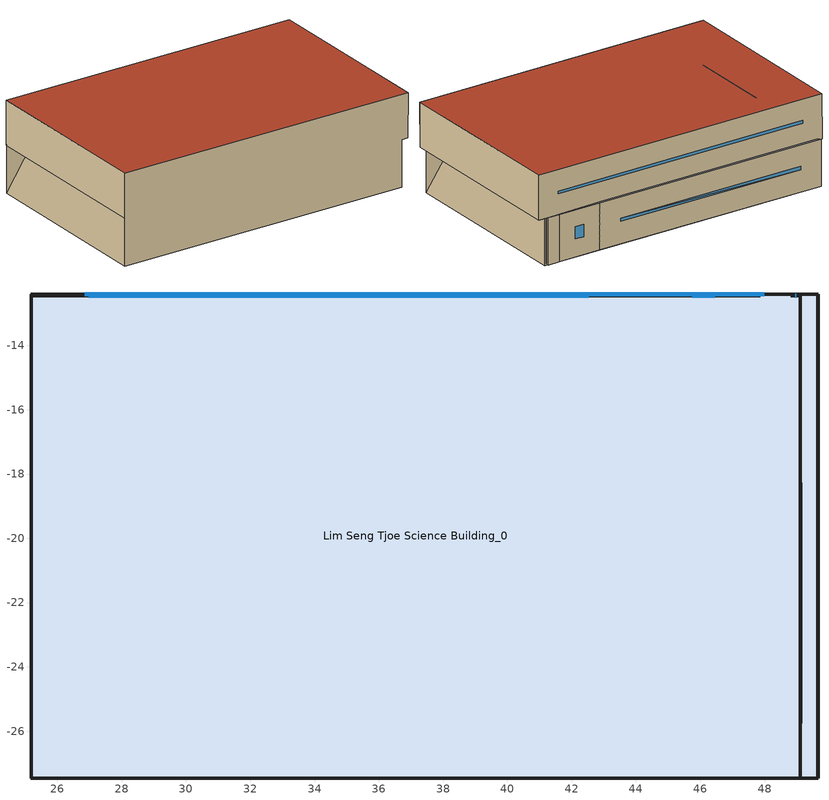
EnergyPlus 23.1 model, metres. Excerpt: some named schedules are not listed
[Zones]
Lim Seng Tjoe Science Building_0
 floor outside (90.1-2019 Nonresidential CZ 0 Exterior Floor (Mass)): 48.83,-12.4,4.33 49.66,-12.4,4.33 49.66,-27.46,4.33 49.12,-27.46,4.33 48.83,-12.46,4.4; 25.18,-12.46 47.86,-12.46 47.86,-12.4 48.82,-12.4 48.82,-12.46 49.11,-12.46 49.11,-27.46 25.18,-27.46 z0.6; 25.19,-12.46,4.45 25.18,-27.46,4.38 25.18,-12.4,4.38 48.83,-12.4,4.33 47.87,-12.4,4.34 44.33,-12.46,4.41
 wall outside (90.1-2019 Nonresidential CZ 0 Exterior Wall (Mass)): 25.18,-12.4 25.18,-27.46 z4.38:7.93; 49.66,-27.46,4.33 49.66,-12.4,4.33 49.67,-12.4,7.88 49.67,-27.46,7.88; 49.66,-12.4,4.33 25.18,-12.4,4.38 25.18,-12.4,7.93 49.67,-12.4,7.88; 44.32,-12.46,0.6 25.18,-12.46,0.6 25.19,-12.46,4.45 44.33,-12.46,4.41; 47.86,-12.46,0.6 44.32,-12.46,0.6 44.33,-12.46,4.41 47.87,-12.46,4.4; 47.86,-12.4,0.6 47.86,-12.46,0.6 47.87,-12.46,4.4; 48.82,-12.4,0.6 47.86,-12.4,0.6 47.87,-12.4,4.34 48.83,-12.4,4.33; 48.82,-12.46,0.6 48.82,-12.4,0.6 48.83,-12.4,4.33; 49.11,-12.46,0.6 48.82,-12.46,0.6 48.83,-12.46,4.4 49.12,-12.46,4.4; 49.11,-27.46,0.6 49.11,-12.46,0.6 49.12,-12.46,4.4 49.12,-24.08,5.81; 25.18,-12.46,0.6 25.18,-27.46,0.6 25.19,-27.46,4.38 25.19,-15.74,5.85; 25.18,-27.46,0.6 49.11,-27.46,0.6 49.12,-27.46,4.33 49.66,-27.46,4.33 49.67,-27.46,7.88 25.18,-27.46,7.93 25.18,-27.46,4.38 25.19,-27.46,4.38
 window (DoublePaneLoEe2): 46.45,-12.46 45.75,-12.46 z2.02:2.98; 47.99,-12.4,6.01 26.85,-12.4,6.05 26.85,-12.4,6.26 47.99,-12.4,6.21; 42.53,-12.46,2.61 26.98,-12.46,2.4 26.98,-12.46,2.65; 42.53,-12.46,2.4 26.98,-12.46,2.4 42.53,-12.46,2.61; 48.97,-12.46,0.74 48.96,-12.46,0.74 48.97,-12.46,4.26 48.98,-12.46,4.26
 roof outside (90.1-2019 Nonresidential CZ 0 Exterior Roof (Mass)): 49.67,-27.46,7.88 49.67,-12.4,7.88 25.18,-12.4,7.93 25.18,-27.46,7.93
[Site:GroundTemperature:BuildingSurface]
18, 18, 18, 18, 18, 18, 18, 18, 18, 18, 18, 18
[Site:GroundReflectance]
0.2, 0.2, 0.2, 0.2, 0.2, 0.2, 0.2, 0.2, 0.2, 0.2, 0.2, 0.2
[Site:GroundReflectance:SnowModifier]
1, 1
[Site:WeatherStation]
Wind Sensor Height Above Ground {m}=10; Wind Speed Profile Exponent=0.22; Wind Speed Profile Boundary Layer Thickness {m}=370; Air Temperature Sensor Height Above Ground {m}=1.5
[SizingPeriod:WeatherFileConditionType] Use Weather File Daylight Saving Period=No; Use Weather File Rain and Snow Indicators=No
Name | Period Selection | Day Type
Extreme Summer Weather Period for Design | SummerExtreme | SummerDesignDay
Extreme Winter Weather Period for Design | WinterExtreme | WinterDesignDay
[Building]
Building: North Axis {deg}=0; Terrain=Suburbs; Loads Convergence Tolerance Value=0.04; Temperature Convergence Tolerance Value {deltaC}=0.25; Solar Distribution=FullExterior; Maximum Number of Warmup Days=30; Minimum Number of Warmup Days=7
[Construction]
90.1-2019 Nonresidential CZ 0 Exterior Roof (Mass): Vaporpermeable Felt_0.003_90.1-2019 Nonresidential CZ 0 Exterior Roof (Mass), XPS Board_0.14713995500631277_90.1-2019 Nonresidential CZ 0 Exterior Roof (Mass), Concrete_0.203_90.1-2019 Nonresidential CZ 0 Exterior Roof (Mass), Acoustic Tile_0.005_90.1-2019 Nonresidential CZ 0 Exterior Roof (Mass)
90.1-2019 Nonresidential CZ 0 Exterior Wall (Mass): Stucco_0.025_90.1-2019 Nonresidential CZ 0 Exterior Wall (Mass), Concrete_0.203_90.1-2019 Nonresidential CZ 0 Exterior Wall (Mass), Mineral Wool_0.006340168156952033_90.1-2019 Nonresidential CZ 0 Exterior Wall (Mass), Plaster_0.013_90.1-2019 Nonresidential CZ 0 Exterior Wall (Mass)
90.1-2019 Nonresidential CZ 0 Exterior Floor (Mass): Stucco_0.025_90.1-2019 Nonresidential CZ 0 Exterior Floor (Mass), Mineral Wool_0.005244967487677573_90.1-2019 Nonresidential CZ 0 Exterior Floor (Mass), Concrete_0.102_90.1-2019 Nonresidential CZ 0 Exterior Floor (Mass), Carpet_0.02_90.1-2019 Nonresidential CZ 0 Exterior Floor (Mass)
DoublePaneLoEe2: DoublePaneLoEe2Window
[Material]
Vaporpermeable Felt_0.003_90.1-2019 Nonresidential CZ 0 Exterior Roof (Mass): Roughness=Rough; @90.1-2019 Nonresidential CZ 0 Exterior Roof (Mass):Vaporpermeable Felt-Thickness@ [m]=0.003; @90.1-2019 Nonresidential CZ 0 Exterior Roof (Mass):Vaporpermeable Felt-Conductivity@ [W/m-K]=0.909091; @90.1-2019 Nonresidential CZ 0 Exterior Roof (Mass):Vaporpermeable Felt-Density@ [kg/m3]=0.5; @90.1-2019 Nonresidential CZ 0 Exterior Roof (Mass):Vaporpermeable Felt-SpecificHeat@ [J/kg-K]=1800; @90.1-2019 Nonresidential CZ 0 Exterior Roof (Mass):Vaporpermeable Felt-ThermalEmittance@=0.9; @90.1-2019 Nonresidential CZ 0 Exterior Roof (Mass):Vaporpermeable Felt-SolarAbsorptance@=0.7; @90.1-2019 Nonresidential CZ 0 Exterior Roof (Mass):Vaporpermeable Felt-VisibleAbsorptance@=0.7
XPS Board_0.14713995500631277_90.1-2019 Nonresidential CZ 0 Exterior Roof (Mass): Roughness=Rough; @90.1-2019 Nonresidential CZ 0 Exterior Roof (Mass):XPS Board-Thickness@ [m]=0.14714; @90.1-2019 Nonresidential CZ 0 Exterior Roof (Mass):XPS Board-Conductivity@ [W/m-K]=0.034; @90.1-2019 Nonresidential CZ 0 Exterior Roof (Mass):XPS Board-Density@ [kg/m3]=35; @90.1-2019 Nonresidential CZ 0 Exterior Roof (Mass):XPS Board-SpecificHeat@ [J/kg-K]=1400; @90.1-2019 Nonresidential CZ 0 Exterior Roof (Mass):XPS Board-ThermalEmittance@=0.9; @90.1-2019 Nonresidential CZ 0 Exterior Roof (Mass):XPS Board-SolarAbsorptance@=0.7; @90.1-2019 Nonresidential CZ 0 Exterior Roof (Mass):XPS Board-VisibleAbsorptance@=0.7
Concrete_0.203_90.1-2019 Nonresidential CZ 0 Exterior Roof (Mass): Roughness=Rough; @90.1-2019 Nonresidential CZ 0 Exterior Roof (Mass):Concrete-Thickness@ [m]=0.203; @90.1-2019 Nonresidential CZ 0 Exterior Roof (Mass):Concrete-Conductivity@ [W/m-K]=2; @90.1-2019 Nonresidential CZ 0 Exterior Roof (Mass):Concrete-Density@ [kg/m3]=2400; @90.1-2019 Nonresidential CZ 0 Exterior Roof (Mass):Concrete-SpecificHeat@ [J/kg-K]=950; @90.1-2019 Nonresidential CZ 0 Exterior Roof (Mass):Concrete-ThermalEmittance@=0.9; @90.1-2019 Nonresidential CZ 0 Exterior Roof (Mass):Concrete-SolarAbsorptance@=0.7; @90.1-2019 Nonresidential CZ 0 Exterior Roof (Mass):Concrete-VisibleAbsorptance@=0.7
Acoustic Tile_0.005_90.1-2019 Nonresidential CZ 0 Exterior Roof (Mass): Roughness=MediumSmooth; @90.1-2019 Nonresidential CZ 0 Exterior Roof (Mass):Acoustic Tile-Thickness@ [m]=0.005; @90.1-2019 Nonresidential CZ 0 Exterior Roof (Mass):Acoustic Tile-Conductivity@ [W/m-K]=0.06; @90.1-2019 Nonresidential CZ 0 Exterior Roof (Mass):Acoustic Tile-Density@ [kg/m3]=368; @90.1-2019 Nonresidential CZ 0 Exterior Roof (Mass):Acoustic Tile-SpecificHeat@ [J/kg-K]=590; @90.1-2019 Nonresidential CZ 0 Exterior Roof (Mass):Acoustic Tile-ThermalEmittance@=0.9; @90.1-2019 Nonresidential CZ 0 Exterior Roof (Mass):Acoustic Tile-SolarAbsorptance@=0.7; @90.1-2019 Nonresidential CZ 0 Exterior Roof (Mass):Acoustic Tile-VisibleAbsorptance@=0.7
Stucco_0.025_90.1-2019 Nonresidential CZ 0 Exterior Wall (Mass): Roughness=Smooth; @90.1-2019 Nonresidential CZ 0 Exterior Wall (Mass):Stucco-Thickness@ [m]=0.025; @90.1-2019 Nonresidential CZ 0 Exterior Wall (Mass):Stucco-Conductivity@ [W/m-K]=0.72; @90.1-2019 Nonresidential CZ 0 Exterior Wall (Mass):Stucco-Density@ [kg/m3]=1856; @90.1-2019 Nonresidential CZ 0 Exterior Wall (Mass):Stucco-SpecificHeat@ [J/kg-K]=840; @90.1-2019 Nonresidential CZ 0 Exterior Wall (Mass):Stucco-ThermalEmittance@=0.9; @90.1-2019 Nonresidential CZ 0 Exterior Wall (Mass):Stucco-SolarAbsorptance@=0.7; @90.1-2019 Nonresidential CZ 0 Exterior Wall (Mass):Stucco-VisibleAbsorptance@=0.7
Concrete_0.203_90.1-2019 Nonresidential CZ 0 Exterior Wall (Mass): Roughness=Rough; @90.1-2019 Nonresidential CZ 0 Exterior Wall (Mass):Concrete-Thickness@ [m]=0.203; @90.1-2019 Nonresidential CZ 0 Exterior Wall (Mass):Concrete-Conductivity@ [W/m-K]=2; @90.1-2019 Nonresidential CZ 0 Exterior Wall (Mass):Concrete-Density@ [kg/m3]=2400; @90.1-2019 Nonresidential CZ 0 Exterior Wall (Mass):Concrete-SpecificHeat@ [J/kg-K]=950; @90.1-2019 Nonresidential CZ 0 Exterior Wall (Mass):Concrete-ThermalEmittance@=0.9; @90.1-2019 Nonresidential CZ 0 Exterior Wall (Mass):Concrete-SolarAbsorptance@=0.7; @90.1-2019 Nonresidential CZ 0 Exterior Wall (Mass):Concrete-VisibleAbsorptance@=0.7
Mineral Wool_0.006340168156952033_90.1-2019 Nonresidential CZ 0 Exterior Wall (Mass): Roughness=Rough; @90.1-2019 Nonresidential CZ 0 Exterior Wall (Mass):Mineral Wool-Thickness@ [m]=0.00634017; @90.1-2019 Nonresidential CZ 0 Exterior Wall (Mass):Mineral Wool-Conductivity@ [W/m-K]=0.041; @90.1-2019 Nonresidential CZ 0 Exterior Wall (Mass):Mineral Wool-Density@ [kg/m3]=155; @90.1-2019 Nonresidential CZ 0 Exterior Wall (Mass):Mineral Wool-SpecificHeat@ [J/kg-K]=1130; @90.1-2019 Nonresidential CZ 0 Exterior Wall (Mass):Mineral Wool-ThermalEmittance@=0.9; @90.1-2019 Nonresidential CZ 0 Exterior Wall (Mass):Mineral Wool-SolarAbsorptance@=0.7; @90.1-2019 Nonresidential CZ 0 Exterior Wall (Mass):Mineral Wool-VisibleAbsorptance@=0.7
Plaster_0.013_90.1-2019 Nonresidential CZ 0 Exterior Wall (Mass): Roughness=Rough; @90.1-2019 Nonresidential CZ 0 Exterior Wall (Mass):Plaster-Thickness@ [m]=0.013; @90.1-2019 Nonresidential CZ 0 Exterior Wall (Mass):Plaster-Conductivity@ [W/m-K]=1; @90.1-2019 Nonresidential CZ 0 Exterior Wall (Mass):Plaster-Density@ [kg/m3]=2000; @90.1-2019 Nonresidential CZ 0 Exterior Wall (Mass):Plaster-SpecificHeat@ [J/kg-K]=1130; @90.1-2019 Nonresidential CZ 0 Exterior Wall (Mass):Plaster-ThermalEmittance@=0.9; @90.1-2019 Nonresidential CZ 0 Exterior Wall (Mass):Plaster-SolarAbsorptance@=0.7; @90.1-2019 Nonresidential CZ 0 Exterior Wall (Mass):Plaster-VisibleAbsorptance@=0.7
Stucco_0.025_90.1-2019 Nonresidential CZ 0 Exterior Floor (Mass): Roughness=Smooth; @90.1-2019 Nonresidential CZ 0 Exterior Floor (Mass):Stucco-Thickness@ [m]=0.025; @90.1-2019 Nonresidential CZ 0 Exterior Floor (Mass):Stucco-Conductivity@ [W/m-K]=0.72; @90.1-2019 Nonresidential CZ 0 Exterior Floor (Mass):Stucco-Density@ [kg/m3]=1856; @90.1-2019 Nonresidential CZ 0 Exterior Floor (Mass):Stucco-SpecificHeat@ [J/kg-K]=840; @90.1-2019 Nonresidential CZ 0 Exterior Floor (Mass):Stucco-ThermalEmittance@=0.9; @90.1-2019 Nonresidential CZ 0 Exterior Floor (Mass):Stucco-SolarAbsorptance@=0.7; @90.1-2019 Nonresidential CZ 0 Exterior Floor (Mass):Stucco-VisibleAbsorptance@=0.7
Mineral Wool_0.005244967487677573_90.1-2019 Nonresidential CZ 0 Exterior Floor (Mass): Roughness=Rough; @90.1-2019 Nonresidential CZ 0 Exterior Floor (Mass):Mineral Wool-Thickness@ [m]=0.00524497; @90.1-2019 Nonresidential CZ 0 Exterior Floor (Mass):Mineral Wool-Conductivity@ [W/m-K]=0.041; @90.1-2019 Nonresidential CZ 0 Exterior Floor (Mass):Mineral Wool-Density@ [kg/m3]=155; @90.1-2019 Nonresidential CZ 0 Exterior Floor (Mass):Mineral Wool-SpecificHeat@ [J/kg-K]=1130; @90.1-2019 Nonresidential CZ 0 Exterior Floor (Mass):Mineral Wool-ThermalEmittance@=0.9; @90.1-2019 Nonresidential CZ 0 Exterior Floor (Mass):Mineral Wool-SolarAbsorptance@=0.7; @90.1-2019 Nonresidential CZ 0 Exterior Floor (Mass):Mineral Wool-VisibleAbsorptance@=0.7
Concrete_0.102_90.1-2019 Nonresidential CZ 0 Exterior Floor (Mass): Roughness=Rough; @90.1-2019 Nonresidential CZ 0 Exterior Floor (Mass):Concrete-Thickness@ [m]=0.102; @90.1-2019 Nonresidential CZ 0 Exterior Floor (Mass):Concrete-Conductivity@ [W/m-K]=2; @90.1-2019 Nonresidential CZ 0 Exterior Floor (Mass):Concrete-Density@ [kg/m3]=2400; @90.1-2019 Nonresidential CZ 0 Exterior Floor (Mass):Concrete-SpecificHeat@ [J/kg-K]=950; @90.1-2019 Nonresidential CZ 0 Exterior Floor (Mass):Concrete-ThermalEmittance@=0.9; @90.1-2019 Nonresidential CZ 0 Exterior Floor (Mass):Concrete-SolarAbsorptance@=0.7; @90.1-2019 Nonresidential CZ 0 Exterior Floor (Mass):Concrete-VisibleAbsorptance@=0.7
Carpet_0.02_90.1-2019 Nonresidential CZ 0 Exterior Floor (Mass): Roughness=MediumRough; @90.1-2019 Nonresidential CZ 0 Exterior Floor (Mass):Carpet-Thickness@ [m]=0.02; @90.1-2019 Nonresidential CZ 0 Exterior Floor (Mass):Carpet-Conductivity@ [W/m-K]=0.06; @90.1-2019 Nonresidential CZ 0 Exterior Floor (Mass):Carpet-Density@ [kg/m3]=288; @90.1-2019 Nonresidential CZ 0 Exterior Floor (Mass):Carpet-SpecificHeat@ [J/kg-K]=1380; @90.1-2019 Nonresidential CZ 0 Exterior Floor (Mass):Carpet-ThermalEmittance@=0.9; @90.1-2019 Nonresidential CZ 0 Exterior Floor (Mass):Carpet-SolarAbsorptance@=0.7; @90.1-2019 Nonresidential CZ 0 Exterior Floor (Mass):Carpet-VisibleAbsorptance@=0.7
[WindowMaterial:SimpleGlazingSystem]
DoublePaneLoEe2Window: @DoublePaneLoEe2-UValue@=1.493; @DoublePaneLoEe2-SolarHeatGainCoefficient@=0.373; @DoublePaneLoEe2-VisibleTransmittance@=0.444
[Zone]
Lim Seng Tjoe Science Building_0: Rotation [deg]=0; Type=1; Multiplier=1; Volume [m3]=3154.33; Area [m2]=369.755; Zone Inside Convection Algorithm=TARP; Zone Outside Convection Algorithm=DOE-2
[People]
People Lim Seng Tjoe Science Building_0: Zone or ZoneList=Lim Seng Tjoe Science Building_0; OccupancySchedule=College BLDG_OCC_SCH_Lecture Theater; Number of People Calculation Method=People/Area; PeopleDensity [person/m2]=0.3; Fraction Radiant=0.3; Sensible Heat Fraction=AUTOCALCULATE; Activity Level Schedule=Lim Seng Tjoe Science Building_0PeopleActivity; Carbon Dioxide Generation Rate [m3/s-W]=3.82E-08; Enable ASHRAE 55 Comfort Warnings=No; Mean Radiant Temperature Calculation Type=ZoneAveraged; Work Efficiency Schedule=Lim Seng Tjoe Science Building_0WorkEfficiency; Clothing Insulation Calculation Method=DynamicClothingModelASHRAE55; Air Velocity Schedule=AirSpeed 0; Thermal Comfort Model 1 Type=AdaptiveASH55; Thermal Comfort Model 2 Type=Pierce; Thermal Comfort Model 3 Type=Fanger
[ElectricEquipment]
Lim Seng Tjoe Science Building_0 Equipment: Zone or ZoneList=Lim Seng Tjoe Science Building_0; EquipmentAvailibilitySchedule=College BLDG_EQUIP_SCH_Base; Design Level Calculation Method=Watts/Area; EquipmentPowerDensity [W/m2]=9.99968; Fraction Latent=0; Fraction Radiant=.2; Fraction Lost=0
[Lights]
Lim Seng Tjoe Science Building_0 General lighting: Zone or ZoneList=Lim Seng Tjoe Science Building_0; LightsAvailibilitySchedule=College BLDG_LIGHT_SCH; Design Level Calculation Method=Watts/Area; LightingPowerDensity [W/m2]=12; Return Air Fraction=0; Fraction Radiant=.42; Fraction Visible=.18; Fraction Replaceable=1
[ZoneVentilation:WindandStackOpenArea]
Lim Seng Tjoe Science Building_0NatVent_Buoy: Zone=Lim Seng Tjoe Science Building_0; Opening Area {m2}=6.98736; Opening Area Fraction Schedule=NatVentAvail_Lim Seng Tjoe Science Building_0; Opening Effectiveness=0; Effective Angle {deg}=0; Height Difference {m}=1.81003; Discharge Coefficient for Opening=0.6; Minimum Indoor Temperature {C}=22; Maximum Indoor Temperature {C}=100; Delta Temperature {deltaC}=1; Minimum Outdoor Temperature {C}=0; Maximum Outdoor Temperature {C}=30; Maximum Wind Speed {m/s}=40
[ZoneInfiltration:DesignFlowRate]
Lim Seng Tjoe Science Building_0Infiltration: Zone or ZoneList=Lim Seng Tjoe Science Building_0; Schedule=On; Design Flow Rate Calculation Method=Flow/ExteriorArea; Flow per Exterior Surface Area [m3/s-m2]=0.00102413; @Lim Seng Tjoe Science Building_0-InfiltrationConstantCoefficient@=1; @Lim Seng Tjoe Science Building_0-InfiltrationTemperatureCoefficient@=0; @Lim Seng Tjoe Science Building_0-InfiltrationWindVelocityCoefficient@=0; @Lim Seng Tjoe Science Building_0-InfiltrationWindVelocitySquaredCoefficient@=0
[Zone equipment]
Lim Seng Tjoe Science Building_0: Lim Seng Tjoe Science Building_0 Ideal Loads Air
[Sizing:Zone]
Lim Seng Tjoe Science Building_0: Zone Cooling Design Supply Air Temperature Input Method=SupplyAirTemperature; Zone Cooling Design Supply Air Temperature {C}=12; Zone Heating Design Supply Air Temperature Input Method=SupplyAirTemperature; Zone Heating Design Supply Air Temperature {C}=35; Zone Cooling Design Supply Air Humidity Ratio {kgWater/kgDryAir}=0.009; Zone Heating Design Supply Air Humidity Ratio {kgWater/kgDryAir}=0.004; Design Specification Outdoor Air Object=Lim Seng Tjoe Science Building_0MinFreshAir; Zone Heating Sizing Factor=1.15; Zone Cooling Sizing Factor=1.15; Cooling Design Air Flow Method=DesignDay; Heating Design Air Flow Method=DesignDay
[ZoneControl:Thermostat]
Lim Seng Tjoe Science Building_0 Thermostat: Zone or ZoneList=Lim Seng Tjoe Science Building_0; Control Type Schedule=Lim Seng Tjoe Science Building_0_ZoneControlTypeSched; Control 1=Dual Setpoint - Zone Lim Seng Tjoe Science Building_0
[ThermostatSetpoint:DualSetpoint]
Dual Setpoint - Zone Lim Seng Tjoe Science Building_0: Heating Setpoint Temperature Schedule=Lim Seng Tjoe Science Building_0Heating_SP_Sch; Cooling Setpoint Temperature Schedule=Lim Seng Tjoe Science Building_0Cooling_SP_Sch
[DesignSpecification:OutdoorAir]
Lim Seng Tjoe Science Building_0MinFreshAir: Outdoor Air Method=Sum; @Lim Seng Tjoe Science Building_0-MinFreshAirPerson@ [m3/s-person]=0; @Lim Seng Tjoe Science Building_0-MinFreshAirArea@ [m3/s-m2]=0; MechVentSchedule=AllOn
[Schedule:Constant]
On: 1
AirSpeed 0: 0
Lim Seng Tjoe Science Building_0PeopleActivity: Any Number, 125.28
Lim Seng Tjoe Science Building_0WorkEfficiency: Any Number, 0
Lim Seng Tjoe Science Building_0_ZoneControlTypeSched: 4
[Schedule:Year]
College BLDG_OCC_SCH_Lecture Theater: Fraction, College BLDG_OCC_SCH_Lecture Theater_0, 1, 1, 1, 7, College BLDG_OCC_SCH_Lecture Theater_1, 1, 8, 1, 14, College BLDG_OCC_SCH_Lecture Theater_2, 1, 15, 1, 21, College BLDG_OCC_SCH_Lecture Theater_3, 1, 22, 1, 28, College BLDG_OCC_SCH_Lecture Theater_4, 1, 29, 2, 4, College BLDG_OCC_SCH_Lecture Theater_5, 2, 5, 2, 11, College BLDG_OCC_SCH_Lecture Theater_6, 2, 12, 2, 18, College BLDG_OCC_SCH_Lecture Theater_7, 2, 19, 2, 25, College BLDG_OCC_SCH_Lecture Theater_8, 2, 26, 3, 4, College BLDG_OCC_SCH_Lecture Theater_9, 3, 5, 3, 11, College BLDG_OCC_SCH_Lecture Theater_10, 3, 12, 3, 18, College BLDG_OCC_SCH_Lecture Theater_11, 3, 19, 3, 25, College BLDG_OCC_SCH_Lecture Theater_12, 3, 26, 4, 1, College BLDG_OCC_SCH_Lecture Theater_13, 4, 2, 4, 8, College BLDG_OCC_SCH_Lecture Theater_14, 4, 9, 4, 15, College BLDG_OCC_SCH_Lecture Theater_15, 4, 16, 4, 22, College BLDG_OCC_SCH_Lecture Theater_16, 4, 23, 4, 29, College BLDG_OCC_SCH_Lecture Theater_17, 4, 30, 5, 6, College BLDG_OCC_SCH_Lecture Theater_18, 5, 7, 5, 13, College BLDG_OCC_SCH_Lecture Theater_19, 5, 14, 5, 20, College BLDG_OCC_SCH_Lecture Theater_20, 5, 21, 5, 27, College BLDG_OCC_SCH_Lecture Theater_21, 5, 28, 6, 3, College BLDG_OCC_SCH_Lecture Theater_22, 6, 4, 6, 10, College BLDG_OCC_SCH_Lecture Theater_23, 6, 11, 6, 17, College BLDG_OCC_SCH_Lecture Theater_24, 6, 18, 6, 24, College BLDG_OCC_SCH_Lecture Theater_25, 6, 25, 7, 1, College BLDG_OCC_SCH_Lecture Theater_26, 7, 2, 7, 8, College BLDG_OCC_SCH_Lecture Theater_27, 7, 9, 7, 15, College BLDG_OCC_SCH_Lecture Theater_28, 7, 16, 7, 22, College BLDG_OCC_SCH_Lecture Theater_29, 7, 23, 7, 29, College BLDG_OCC_SCH_Lecture Theater_30, 7, 30, 8, 5, College BLDG_OCC_SCH_Lecture Theater_31, 8, 6, 8, 12, College BLDG_OCC_SCH_Lecture Theater_32, 8, 13, 8, 19, College BLDG_OCC_SCH_Lecture Theater_33, 8, 20, 8, 26, College BLDG_OCC_SCH_Lecture Theater_34, 8, 27, 9, 2, College BLDG_OCC_SCH_Lecture Theater_35, 9, 3, 9, 9, College BLDG_OCC_SCH_Lecture Theater_36, 9, 10, 9, 16, College BLDG_OCC_SCH_Lecture Theater_37, 9, 17, 9, 23, College BLDG_OCC_SCH_Lecture Theater_38, 9, 24, 9, 30, College BLDG_OCC_SCH_Lecture Theater_39, 10, 1, 10, 7, College BLDG_OCC_SCH_Lecture Theater_40, 10, 8, 10, 14, College BLDG_OCC_SCH_Lecture Theater_41, 10, 15, 10, 21, College BLDG_OCC_SCH_Lecture Theater_42, 10, 22, 10, 28, College BLDG_OCC_SCH_Lecture Theater_43, 10, 29, 11, 4, College BLDG_OCC_SCH_Lecture Theater_44, 11, 5, 11, 11, College BLDG_OCC_SCH_Lecture Theater_45, 11, 12, 11, 18, College BLDG_OCC_SCH_Lecture Theater_46, 11, 19, 11, 25, College BLDG_OCC_SCH_Lecture Theater_47, 11, 26, 12, 2, College BLDG_OCC_SCH_Lecture Theater_48, 12, 3, 12, 9, College BLDG_OCC_SCH_Lecture Theater_49, 12, 10, 12, 16, College BLDG_OCC_SCH_Lecture Theater_50, 12, 17, 12, 23, College BLDG_OCC_SCH_Lecture Theater_51, 12, 24, 12, 30, College BLDG_OCC_SCH_Lecture Theater_52, 12, 31, 12, 31
College BLDG_LIGHT_SCH: Fraction, College BLDG_LIGHT_SCH_0, 1, 1, 1, 7, College BLDG_LIGHT_SCH_1, 1, 8, 1, 14, College BLDG_LIGHT_SCH_2, 1, 15, 1, 21, College BLDG_LIGHT_SCH_3, 1, 22, 1, 28, College BLDG_LIGHT_SCH_4, 1, 29, 2, 4, College BLDG_LIGHT_SCH_5, 2, 5, 2, 11, College BLDG_LIGHT_SCH_6, 2, 12, 2, 18, College BLDG_LIGHT_SCH_7, 2, 19, 2, 25, College BLDG_LIGHT_SCH_8, 2, 26, 3, 4, College BLDG_LIGHT_SCH_9, 3, 5, 3, 11, College BLDG_LIGHT_SCH_10, 3, 12, 3, 18, College BLDG_LIGHT_SCH_11, 3, 19, 3, 25, College BLDG_LIGHT_SCH_12, 3, 26, 4, 1, College BLDG_LIGHT_SCH_13, 4, 2, 4, 8, College BLDG_LIGHT_SCH_14, 4, 9, 4, 15, College BLDG_LIGHT_SCH_15, 4, 16, 4, 22, College BLDG_LIGHT_SCH_16, 4, 23, 4, 29, College BLDG_LIGHT_SCH_17, 4, 30, 5, 6, College BLDG_LIGHT_SCH_18, 5, 7, 5, 13, College BLDG_LIGHT_SCH_19, 5, 14, 5, 20, College BLDG_LIGHT_SCH_20, 5, 21, 5, 27, College BLDG_LIGHT_SCH_21, 5, 28, 6, 3, College BLDG_LIGHT_SCH_22, 6, 4, 6, 10, College BLDG_LIGHT_SCH_23, 6, 11, 6, 17, College BLDG_LIGHT_SCH_24, 6, 18, 6, 24, College BLDG_LIGHT_SCH_25, 6, 25, 7, 1, College BLDG_LIGHT_SCH_26, 7, 2, 7, 8, College BLDG_LIGHT_SCH_27, 7, 9, 7, 15, College BLDG_LIGHT_SCH_28, 7, 16, 7, 22, College BLDG_LIGHT_SCH_29, 7, 23, 7, 29, College BLDG_LIGHT_SCH_30, 7, 30, 8, 5, College BLDG_LIGHT_SCH_31, 8, 6, 8, 12, College BLDG_LIGHT_SCH_32, 8, 13, 8, 19, College BLDG_LIGHT_SCH_33, 8, 20, 8, 26, College BLDG_LIGHT_SCH_34, 8, 27, 9, 2, College BLDG_LIGHT_SCH_35, 9, 3, 9, 9, College BLDG_LIGHT_SCH_36, 9, 10, 9, 16, College BLDG_LIGHT_SCH_37, 9, 17, 9, 23, College BLDG_LIGHT_SCH_38, 9, 24, 9, 30, College BLDG_LIGHT_SCH_39, 10, 1, 10, 7, College BLDG_LIGHT_SCH_40, 10, 8, 10, 14, College BLDG_LIGHT_SCH_41, 10, 15, 10, 21, College BLDG_LIGHT_SCH_42, 10, 22, 10, 28, College BLDG_LIGHT_SCH_43, 10, 29, 11, 4, College BLDG_LIGHT_SCH_44, 11, 5, 11, 11, College BLDG_LIGHT_SCH_45, 11, 12, 11, 18, College BLDG_LIGHT_SCH_46, 11, 19, 11, 25, College BLDG_LIGHT_SCH_47, 11, 26, 12, 2, College BLDG_LIGHT_SCH_48, 12, 3, 12, 9, College BLDG_LIGHT_SCH_49, 12, 10, 12, 16, College BLDG_LIGHT_SCH_50, 12, 17, 12, 23, College BLDG_LIGHT_SCH_51, 12, 24, 12, 30, College BLDG_LIGHT_SCH_52, 12, 31, 12, 31
College BLDG_EQUIP_SCH_Base: Fraction, College BLDG_EQUIP_SCH_Base_0, 1, 1, 1, 7, College BLDG_EQUIP_SCH_Base_1, 1, 8, 1, 14, College BLDG_EQUIP_SCH_Base_2, 1, 15, 1, 21, College BLDG_EQUIP_SCH_Base_3, 1, 22, 1, 28, College BLDG_EQUIP_SCH_Base_4, 1, 29, 2, 4, College BLDG_EQUIP_SCH_Base_5, 2, 5, 2, 11, College BLDG_EQUIP_SCH_Base_6, 2, 12, 2, 18, College BLDG_EQUIP_SCH_Base_7, 2, 19, 2, 25, College BLDG_EQUIP_SCH_Base_8, 2, 26, 3, 4, College BLDG_EQUIP_SCH_Base_9, 3, 5, 3, 11, College BLDG_EQUIP_SCH_Base_10, 3, 12, 3, 18, College BLDG_EQUIP_SCH_Base_11, 3, 19, 3, 25, College BLDG_EQUIP_SCH_Base_12, 3, 26, 4, 1, College BLDG_EQUIP_SCH_Base_13, 4, 2, 4, 8, College BLDG_EQUIP_SCH_Base_14, 4, 9, 4, 15, College BLDG_EQUIP_SCH_Base_15, 4, 16, 4, 22, College BLDG_EQUIP_SCH_Base_16, 4, 23, 4, 29, College BLDG_EQUIP_SCH_Base_17, 4, 30, 5, 6, College BLDG_EQUIP_SCH_Base_18, 5, 7, 5, 13, College BLDG_EQUIP_SCH_Base_19, 5, 14, 5, 20, College BLDG_EQUIP_SCH_Base_20, 5, 21, 5, 27, College BLDG_EQUIP_SCH_Base_21, 5, 28, 6, 3, College BLDG_EQUIP_SCH_Base_22, 6, 4, 6, 10, College BLDG_EQUIP_SCH_Base_23, 6, 11, 6, 17, College BLDG_EQUIP_SCH_Base_24, 6, 18, 6, 24, College BLDG_EQUIP_SCH_Base_25, 6, 25, 7, 1, College BLDG_EQUIP_SCH_Base_26, 7, 2, 7, 8, College BLDG_EQUIP_SCH_Base_27, 7, 9, 7, 15, College BLDG_EQUIP_SCH_Base_28, 7, 16, 7, 22, College BLDG_EQUIP_SCH_Base_29, 7, 23, 7, 29, College BLDG_EQUIP_SCH_Base_30, 7, 30, 8, 5, College BLDG_EQUIP_SCH_Base_31, 8, 6, 8, 12, College BLDG_EQUIP_SCH_Base_32, 8, 13, 8, 19, College BLDG_EQUIP_SCH_Base_33, 8, 20, 8, 26, College BLDG_EQUIP_SCH_Base_34, 8, 27, 9, 2, College BLDG_EQUIP_SCH_Base_35, 9, 3, 9, 9, College BLDG_EQUIP_SCH_Base_36, 9, 10, 9, 16, College BLDG_EQUIP_SCH_Base_37, 9, 17, 9, 23, College BLDG_EQUIP_SCH_Base_38, 9, 24, 9, 30, College BLDG_EQUIP_SCH_Base_39, 10, 1, 10, 7, College BLDG_EQUIP_SCH_Base_40, 10, 8, 10, 14, College BLDG_EQUIP_SCH_Base_41, 10, 15, 10, 21, College BLDG_EQUIP_SCH_Base_42, 10, 22, 10, 28, College BLDG_EQUIP_SCH_Base_43, 10, 29, 11, 4, College BLDG_EQUIP_SCH_Base_44, 11, 5, 11, 11, College BLDG_EQUIP_SCH_Base_45, 11, 12, 11, 18, College BLDG_EQUIP_SCH_Base_46, 11, 19, 11, 25, College BLDG_EQUIP_SCH_Base_47, 11, 26, 12, 2, College BLDG_EQUIP_SCH_Base_48, 12, 3, 12, 9, College BLDG_EQUIP_SCH_Base_49, 12, 10, 12, 16, College BLDG_EQUIP_SCH_Base_50, 12, 17, 12, 23, College BLDG_EQUIP_SCH_Base_51, 12, 24, 12, 30, College BLDG_EQUIP_SCH_Base_52, 12, 31, 12, 31
NatVentAvail_Lim Seng Tjoe Science Building_0: Fraction, NatVentAvail_Lim Seng Tjoe Science Building_0_0, 1, 1, 1, 7, NatVentAvail_Lim Seng Tjoe Science Building_0_1, 1, 8, 1, 14, NatVentAvail_Lim Seng Tjoe Science Building_0_2, 1, 15, 1, 21, NatVentAvail_Lim Seng Tjoe Science Building_0_3, 1, 22, 1, 28, NatVentAvail_Lim Seng Tjoe Science Building_0_4, 1, 29, 2, 4, NatVentAvail_Lim Seng Tjoe Science Building_0_5, 2, 5, 2, 11, NatVentAvail_Lim Seng Tjoe Science Building_0_6, 2, 12, 2, 18, NatVentAvail_Lim Seng Tjoe Science Building_0_7, 2, 19, 2, 25, NatVentAvail_Lim Seng Tjoe Science Building_0_8, 2, 26, 3, 4, NatVentAvail_Lim Seng Tjoe Science Building_0_9, 3, 5, 3, 11, NatVentAvail_Lim Seng Tjoe Science Building_0_10, 3, 12, 3, 18, NatVentAvail_Lim Seng Tjoe Science Building_0_11, 3, 19, 3, 25, NatVentAvail_Lim Seng Tjoe Science Building_0_12, 3, 26, 4, 1, NatVentAvail_Lim Seng Tjoe Science Building_0_13, 4, 2, 4, 8, NatVentAvail_Lim Seng Tjoe Science Building_0_14, 4, 9, 4, 15, NatVentAvail_Lim Seng Tjoe Science Building_0_15, 4, 16, 4, 22, NatVentAvail_Lim Seng Tjoe Science Building_0_16, 4, 23, 4, 29, NatVentAvail_Lim Seng Tjoe Science Building_0_17, 4, 30, 5, 6, NatVentAvail_Lim Seng Tjoe Science Building_0_18, 5, 7, 5, 13, NatVentAvail_Lim Seng Tjoe Science Building_0_19, 5, 14, 5, 20, NatVentAvail_Lim Seng Tjoe Science Building_0_20, 5, 21, 5, 27, NatVentAvail_Lim Seng Tjoe Science Building_0_21, 5, 28, 6, 3, NatVentAvail_Lim Seng Tjoe Science Building_0_22, 6, 4, 6, 10, NatVentAvail_Lim Seng Tjoe Science Building_0_23, 6, 11, 6, 17, NatVentAvail_Lim Seng Tjoe Science Building_0_24, 6, 18, 6, 24, NatVentAvail_Lim Seng Tjoe Science Building_0_25, 6, 25, 7, 1, NatVentAvail_Lim Seng Tjoe Science Building_0_26, 7, 2, 7, 8, NatVentAvail_Lim Seng Tjoe Science Building_0_27, 7, 9, 7, 15, NatVentAvail_Lim Seng Tjoe Science Building_0_28, 7, 16, 7, 22, NatVentAvail_Lim Seng Tjoe Science Building_0_29, 7, 23, 7, 29, NatVentAvail_Lim Seng Tjoe Science Building_0_30, 7, 30, 8, 5, NatVentAvail_Lim Seng Tjoe Science Building_0_31, 8, 6, 8, 12, NatVentAvail_Lim Seng Tjoe Science Building_0_32, 8, 13, 8, 19, NatVentAvail_Lim Seng Tjoe Science Building_0_33, 8, 20, 8, 26, NatVentAvail_Lim Seng Tjoe Science Building_0_34, 8, 27, 9, 2, NatVentAvail_Lim Seng Tjoe Science Building_0_35, 9, 3, 9, 9, NatVentAvail_Lim Seng Tjoe Science Building_0_36, 9, 10, 9, 16, NatVentAvail_Lim Seng Tjoe Science Building_0_37, 9, 17, 9, 23, NatVentAvail_Lim Seng Tjoe Science Building_0_38, 9, 24, 9, 30, NatVentAvail_Lim Seng Tjoe Science Building_0_39, 10, 1, 10, 7, NatVentAvail_Lim Seng Tjoe Science Building_0_40, 10, 8, 10, 14, NatVentAvail_Lim Seng Tjoe Science Building_0_41, 10, 15, 10, 21, NatVentAvail_Lim Seng Tjoe Science Building_0_42, 10, 22, 10, 28, NatVentAvail_Lim Seng Tjoe Science Building_0_43, 10, 29, 11, 4, NatVentAvail_Lim Seng Tjoe Science Building_0_44, 11, 5, 11, 11, NatVentAvail_Lim Seng Tjoe Science Building_0_45, 11, 12, 11, 18, NatVentAvail_Lim Seng Tjoe Science Building_0_46, 11, 19, 11, 25, NatVentAvail_Lim Seng Tjoe Science Building_0_47, 11, 26, 12, 2, NatVentAvail_Lim Seng Tjoe Science Building_0_48, 12, 3, 12, 9, NatVentAvail_Lim Seng Tjoe Science Building_0_49, 12, 10, 12, 16, NatVentAvail_Lim Seng Tjoe Science Building_0_50, 12, 17, 12, 23, NatVentAvail_Lim Seng Tjoe Science Building_0_51, 12, 24, 12, 30, NatVentAvail_Lim Seng Tjoe Science Building_0_52, 12, 31, 12, 31
[Schedule:Week:Daily]
College BLDG_OCC_SCH_Lecture Theater_0; College BLDG_OCC_SCH_Lecture Theater_1; College BLDG_OCC_SCH_Lecture Theater_2; College BLDG_OCC_SCH_Lecture Theater_3; College BLDG_OCC_SCH_Lecture Theater_4; College BLDG_OCC_SCH_Lecture Theater_5; College BLDG_OCC_SCH_Lecture Theater_6; College BLDG_OCC_SCH_Lecture Theater_7; College BLDG_OCC_SCH_Lecture Theater_8; College BLDG_OCC_SCH_Lecture Theater_9; College BLDG_OCC_SCH_Lecture Theater_10; College BLDG_OCC_SCH_Lecture Theater_11; College BLDG_OCC_SCH_Lecture Theater_12; College BLDG_OCC_SCH_Lecture Theater_13; College BLDG_OCC_SCH_Lecture Theater_14; College BLDG_OCC_SCH_Lecture Theater_15; College BLDG_OCC_SCH_Lecture Theater_16; College BLDG_OCC_SCH_Lecture Theater_17; College BLDG_OCC_SCH_Lecture Theater_18; College BLDG_OCC_SCH_Lecture Theater_19; College BLDG_OCC_SCH_Lecture Theater_20; College BLDG_OCC_SCH_Lecture Theater_21; College BLDG_OCC_SCH_Lecture Theater_22; College BLDG_OCC_SCH_Lecture Theater_23; College BLDG_OCC_SCH_Lecture Theater_24; College BLDG_OCC_SCH_Lecture Theater_25; College BLDG_OCC_SCH_Lecture Theater_35; College BLDG_OCC_SCH_Lecture Theater_36; College BLDG_OCC_SCH_Lecture Theater_37; College BLDG_OCC_SCH_Lecture Theater_38; College BLDG_OCC_SCH_Lecture Theater_39; College BLDG_OCC_SCH_Lecture Theater_40; College BLDG_OCC_SCH_Lecture Theater_41; College BLDG_OCC_SCH_Lecture Theater_42; College BLDG_OCC_SCH_Lecture Theater_43; College BLDG_OCC_SCH_Lecture Theater_44; College BLDG_OCC_SCH_Lecture Theater_45; College BLDG_OCC_SCH_Lecture Theater_46; College BLDG_OCC_SCH_Lecture Theater_47; College BLDG_OCC_SCH_Lecture Theater_48; College BLDG_OCC_SCH_Lecture Theater_49; College BLDG_OCC_SCH_Lecture Theater_50; College BLDG_OCC_SCH_Lecture Theater_51: d71a6c31-8f6b-449b-bd09-24edf58094ba, d71a6c31-8f6b-449b-bd09-24edf58094ba, d71a6c31-8f6b-449b-bd09-24edf58094ba, d71a6c31-8f6b-449b-bd09-24edf58094ba, d71a6c31-8f6b-449b-bd09-24edf58094ba, d71a6c31-8f6b-449b-bd09-24edf58094ba, d38cd50b-3fe6-45fc-bc6b-6bac02fbb9af, d71a6c31-8f6b-449b-bd09-24edf58094ba, d71a6c31-8f6b-449b-bd09-24edf58094ba, d71a6c31-8f6b-449b-bd09-24edf58094ba, d71a6c31-8f6b-449b-bd09-24edf58094ba, d71a6c31-8f6b-449b-bd09-24edf58094ba
College BLDG_OCC_SCH_Lecture Theater_26; College BLDG_OCC_SCH_Lecture Theater_27; College BLDG_OCC_SCH_Lecture Theater_28; College BLDG_OCC_SCH_Lecture Theater_29; College BLDG_OCC_SCH_Lecture Theater_30; College BLDG_OCC_SCH_Lecture Theater_31; College BLDG_OCC_SCH_Lecture Theater_32; College BLDG_OCC_SCH_Lecture Theater_33: 52532a4e-ecb1-4cc1-a716-c2dd89ebd3b9, 52532a4e-ecb1-4cc1-a716-c2dd89ebd3b9, 52532a4e-ecb1-4cc1-a716-c2dd89ebd3b9, 52532a4e-ecb1-4cc1-a716-c2dd89ebd3b9, 52532a4e-ecb1-4cc1-a716-c2dd89ebd3b9, 52532a4e-ecb1-4cc1-a716-c2dd89ebd3b9, d38cd50b-3fe6-45fc-bc6b-6bac02fbb9af, 52532a4e-ecb1-4cc1-a716-c2dd89ebd3b9, 52532a4e-ecb1-4cc1-a716-c2dd89ebd3b9, 52532a4e-ecb1-4cc1-a716-c2dd89ebd3b9, 52532a4e-ecb1-4cc1-a716-c2dd89ebd3b9, 52532a4e-ecb1-4cc1-a716-c2dd89ebd3b9
College BLDG_OCC_SCH_Lecture Theater_34: 52532a4e-ecb1-4cc1-a716-c2dd89ebd3b9, 52532a4e-ecb1-4cc1-a716-c2dd89ebd3b9, 52532a4e-ecb1-4cc1-a716-c2dd89ebd3b9, 52532a4e-ecb1-4cc1-a716-c2dd89ebd3b9, 52532a4e-ecb1-4cc1-a716-c2dd89ebd3b9, d71a6c31-8f6b-449b-bd09-24edf58094ba, d38cd50b-3fe6-45fc-bc6b-6bac02fbb9af, 52532a4e-ecb1-4cc1-a716-c2dd89ebd3b9, 52532a4e-ecb1-4cc1-a716-c2dd89ebd3b9, 52532a4e-ecb1-4cc1-a716-c2dd89ebd3b9, 52532a4e-ecb1-4cc1-a716-c2dd89ebd3b9, 52532a4e-ecb1-4cc1-a716-c2dd89ebd3b9
College BLDG_OCC_SCH_Lecture Theater_52: d71a6c31-8f6b-449b-bd09-24edf58094ba, d71a6c31-8f6b-449b-bd09-24edf58094ba, d71a6c31-8f6b-449b-bd09-24edf58094ba, d71a6c31-8f6b-449b-bd09-24edf58094ba, d71a6c31-8f6b-449b-bd09-24edf58094ba, d71a6c31-8f6b-449b-bd09-24edf58094ba, d71a6c31-8f6b-449b-bd09-24edf58094ba, d71a6c31-8f6b-449b-bd09-24edf58094ba, d71a6c31-8f6b-449b-bd09-24edf58094ba, d71a6c31-8f6b-449b-bd09-24edf58094ba, d71a6c31-8f6b-449b-bd09-24edf58094ba, d71a6c31-8f6b-449b-bd09-24edf58094ba
College BLDG_LIGHT_SCH_0; College BLDG_LIGHT_SCH_1; College BLDG_LIGHT_SCH_2; College BLDG_LIGHT_SCH_3; College BLDG_LIGHT_SCH_4; College BLDG_LIGHT_SCH_5; College BLDG_LIGHT_SCH_6; College BLDG_LIGHT_SCH_7; College BLDG_LIGHT_SCH_8; College BLDG_LIGHT_SCH_9; College BLDG_LIGHT_SCH_10; College BLDG_LIGHT_SCH_11; College BLDG_LIGHT_SCH_12; College BLDG_LIGHT_SCH_13; College BLDG_LIGHT_SCH_14; College BLDG_LIGHT_SCH_15; College BLDG_LIGHT_SCH_16; College BLDG_LIGHT_SCH_17; College BLDG_LIGHT_SCH_18; College BLDG_LIGHT_SCH_19; College BLDG_LIGHT_SCH_20; College BLDG_LIGHT_SCH_21; College BLDG_LIGHT_SCH_22; College BLDG_LIGHT_SCH_23; College BLDG_LIGHT_SCH_24; College BLDG_LIGHT_SCH_25; College BLDG_LIGHT_SCH_35; College BLDG_LIGHT_SCH_36; College BLDG_LIGHT_SCH_37; College BLDG_LIGHT_SCH_38; College BLDG_LIGHT_SCH_39; College BLDG_LIGHT_SCH_40; College BLDG_LIGHT_SCH_41; College BLDG_LIGHT_SCH_42; College BLDG_LIGHT_SCH_43; College BLDG_LIGHT_SCH_44; College BLDG_LIGHT_SCH_45; College BLDG_LIGHT_SCH_46; College BLDG_LIGHT_SCH_47; College BLDG_LIGHT_SCH_48; College BLDG_LIGHT_SCH_49; College BLDG_LIGHT_SCH_50; College BLDG_LIGHT_SCH_51: 11972c52-61c8-4f57-88bb-7496af982186, 11972c52-61c8-4f57-88bb-7496af982186, 11972c52-61c8-4f57-88bb-7496af982186, 11972c52-61c8-4f57-88bb-7496af982186, 11972c52-61c8-4f57-88bb-7496af982186, 11972c52-61c8-4f57-88bb-7496af982186, d54c6378-4a6c-45db-9de4-900cf3df8b70, 11972c52-61c8-4f57-88bb-7496af982186, 11972c52-61c8-4f57-88bb-7496af982186, 11972c52-61c8-4f57-88bb-7496af982186, 11972c52-61c8-4f57-88bb-7496af982186, 11972c52-61c8-4f57-88bb-7496af982186
College BLDG_LIGHT_SCH_26; College BLDG_LIGHT_SCH_27; College BLDG_LIGHT_SCH_28; College BLDG_LIGHT_SCH_29; College BLDG_LIGHT_SCH_30; College BLDG_LIGHT_SCH_31; College BLDG_LIGHT_SCH_32; College BLDG_LIGHT_SCH_33: 852b5676-d480-4d98-a6f2-b27ff55470ac, 852b5676-d480-4d98-a6f2-b27ff55470ac, 852b5676-d480-4d98-a6f2-b27ff55470ac, 852b5676-d480-4d98-a6f2-b27ff55470ac, 852b5676-d480-4d98-a6f2-b27ff55470ac, 852b5676-d480-4d98-a6f2-b27ff55470ac, d54c6378-4a6c-45db-9de4-900cf3df8b70, 852b5676-d480-4d98-a6f2-b27ff55470ac, 852b5676-d480-4d98-a6f2-b27ff55470ac, 852b5676-d480-4d98-a6f2-b27ff55470ac, 852b5676-d480-4d98-a6f2-b27ff55470ac, 852b5676-d480-4d98-a6f2-b27ff55470ac
College BLDG_LIGHT_SCH_34: 852b5676-d480-4d98-a6f2-b27ff55470ac, 852b5676-d480-4d98-a6f2-b27ff55470ac, 852b5676-d480-4d98-a6f2-b27ff55470ac, 852b5676-d480-4d98-a6f2-b27ff55470ac, 852b5676-d480-4d98-a6f2-b27ff55470ac, 11972c52-61c8-4f57-88bb-7496af982186, d54c6378-4a6c-45db-9de4-900cf3df8b70, 852b5676-d480-4d98-a6f2-b27ff55470ac, 852b5676-d480-4d98-a6f2-b27ff55470ac, 852b5676-d480-4d98-a6f2-b27ff55470ac, 852b5676-d480-4d98-a6f2-b27ff55470ac, 852b5676-d480-4d98-a6f2-b27ff55470ac
College BLDG_LIGHT_SCH_52: 11972c52-61c8-4f57-88bb-7496af982186, 11972c52-61c8-4f57-88bb-7496af982186, 11972c52-61c8-4f57-88bb-7496af982186, 11972c52-61c8-4f57-88bb-7496af982186, 11972c52-61c8-4f57-88bb-7496af982186, 11972c52-61c8-4f57-88bb-7496af982186, 11972c52-61c8-4f57-88bb-7496af982186, 11972c52-61c8-4f57-88bb-7496af982186, 11972c52-61c8-4f57-88bb-7496af982186, 11972c52-61c8-4f57-88bb-7496af982186, 11972c52-61c8-4f57-88bb-7496af982186, 11972c52-61c8-4f57-88bb-7496af982186
College BLDG_EQUIP_SCH_Base_0; College BLDG_EQUIP_SCH_Base_1; College BLDG_EQUIP_SCH_Base_2; College BLDG_EQUIP_SCH_Base_3; College BLDG_EQUIP_SCH_Base_4; College BLDG_EQUIP_SCH_Base_5; College BLDG_EQUIP_SCH_Base_6; College BLDG_EQUIP_SCH_Base_7; College BLDG_EQUIP_SCH_Base_8; College BLDG_EQUIP_SCH_Base_9; College BLDG_EQUIP_SCH_Base_10; College BLDG_EQUIP_SCH_Base_11; College BLDG_EQUIP_SCH_Base_12; College BLDG_EQUIP_SCH_Base_13; College BLDG_EQUIP_SCH_Base_14; College BLDG_EQUIP_SCH_Base_15; College BLDG_EQUIP_SCH_Base_16; College BLDG_EQUIP_SCH_Base_17; College BLDG_EQUIP_SCH_Base_18; College BLDG_EQUIP_SCH_Base_19; College BLDG_EQUIP_SCH_Base_20; College BLDG_EQUIP_SCH_Base_21; College BLDG_EQUIP_SCH_Base_22; College BLDG_EQUIP_SCH_Base_23; College BLDG_EQUIP_SCH_Base_24; College BLDG_EQUIP_SCH_Base_35; College BLDG_EQUIP_SCH_Base_36; College BLDG_EQUIP_SCH_Base_37; College BLDG_EQUIP_SCH_Base_38; College BLDG_EQUIP_SCH_Base_39; College BLDG_EQUIP_SCH_Base_40; College BLDG_EQUIP_SCH_Base_41; College BLDG_EQUIP_SCH_Base_42; College BLDG_EQUIP_SCH_Base_43; College BLDG_EQUIP_SCH_Base_44; College BLDG_EQUIP_SCH_Base_45; College BLDG_EQUIP_SCH_Base_46; College BLDG_EQUIP_SCH_Base_47; College BLDG_EQUIP_SCH_Base_48; College BLDG_EQUIP_SCH_Base_49; College BLDG_EQUIP_SCH_Base_50; College BLDG_EQUIP_SCH_Base_51: 28ff5dd8-2adb-4925-b8d8-fbb9354c33e4, 28ff5dd8-2adb-4925-b8d8-fbb9354c33e4, 28ff5dd8-2adb-4925-b8d8-fbb9354c33e4, 28ff5dd8-2adb-4925-b8d8-fbb9354c33e4, 28ff5dd8-2adb-4925-b8d8-fbb9354c33e4, 28ff5dd8-2adb-4925-b8d8-fbb9354c33e4, d93732f1-78b8-4d49-a862-33fb61c03296, 28ff5dd8-2adb-4925-b8d8-fbb9354c33e4, 28ff5dd8-2adb-4925-b8d8-fbb9354c33e4, 28ff5dd8-2adb-4925-b8d8-fbb9354c33e4, 28ff5dd8-2adb-4925-b8d8-fbb9354c33e4, 28ff5dd8-2adb-4925-b8d8-fbb9354c33e4
College BLDG_EQUIP_SCH_Base_25: 28ff5dd8-2adb-4925-b8d8-fbb9354c33e4, 28ff5dd8-2adb-4925-b8d8-fbb9354c33e4, 28ff5dd8-2adb-4925-b8d8-fbb9354c33e4, 28ff5dd8-2adb-4925-b8d8-fbb9354c33e4, 28ff5dd8-2adb-4925-b8d8-fbb9354c33e4, 28ff5dd8-2adb-4925-b8d8-fbb9354c33e4, d121ed73-165e-4655-82d5-77e987343f9d, 28ff5dd8-2adb-4925-b8d8-fbb9354c33e4, 28ff5dd8-2adb-4925-b8d8-fbb9354c33e4, 28ff5dd8-2adb-4925-b8d8-fbb9354c33e4, 28ff5dd8-2adb-4925-b8d8-fbb9354c33e4, 28ff5dd8-2adb-4925-b8d8-fbb9354c33e4
College BLDG_EQUIP_SCH_Base_26; College BLDG_EQUIP_SCH_Base_27; College BLDG_EQUIP_SCH_Base_28; College BLDG_EQUIP_SCH_Base_29; College BLDG_EQUIP_SCH_Base_30; College BLDG_EQUIP_SCH_Base_31; College BLDG_EQUIP_SCH_Base_32; College BLDG_EQUIP_SCH_Base_33: e1321285-c9d6-467d-9a4d-bb59ab9c38de, e1321285-c9d6-467d-9a4d-bb59ab9c38de, e1321285-c9d6-467d-9a4d-bb59ab9c38de, e1321285-c9d6-467d-9a4d-bb59ab9c38de, e1321285-c9d6-467d-9a4d-bb59ab9c38de, e1321285-c9d6-467d-9a4d-bb59ab9c38de, d121ed73-165e-4655-82d5-77e987343f9d, e1321285-c9d6-467d-9a4d-bb59ab9c38de, e1321285-c9d6-467d-9a4d-bb59ab9c38de, e1321285-c9d6-467d-9a4d-bb59ab9c38de, e1321285-c9d6-467d-9a4d-bb59ab9c38de, e1321285-c9d6-467d-9a4d-bb59ab9c38de
College BLDG_EQUIP_SCH_Base_34: e1321285-c9d6-467d-9a4d-bb59ab9c38de, e1321285-c9d6-467d-9a4d-bb59ab9c38de, e1321285-c9d6-467d-9a4d-bb59ab9c38de, e1321285-c9d6-467d-9a4d-bb59ab9c38de, e1321285-c9d6-467d-9a4d-bb59ab9c38de, 28ff5dd8-2adb-4925-b8d8-fbb9354c33e4, d93732f1-78b8-4d49-a862-33fb61c03296, e1321285-c9d6-467d-9a4d-bb59ab9c38de, e1321285-c9d6-467d-9a4d-bb59ab9c38de, e1321285-c9d6-467d-9a4d-bb59ab9c38de, e1321285-c9d6-467d-9a4d-bb59ab9c38de, e1321285-c9d6-467d-9a4d-bb59ab9c38de
College BLDG_EQUIP_SCH_Base_52: 28ff5dd8-2adb-4925-b8d8-fbb9354c33e4, 28ff5dd8-2adb-4925-b8d8-fbb9354c33e4, 28ff5dd8-2adb-4925-b8d8-fbb9354c33e4, 28ff5dd8-2adb-4925-b8d8-fbb9354c33e4, 28ff5dd8-2adb-4925-b8d8-fbb9354c33e4, 28ff5dd8-2adb-4925-b8d8-fbb9354c33e4, 28ff5dd8-2adb-4925-b8d8-fbb9354c33e4, 28ff5dd8-2adb-4925-b8d8-fbb9354c33e4, 28ff5dd8-2adb-4925-b8d8-fbb9354c33e4, 28ff5dd8-2adb-4925-b8d8-fbb9354c33e4, 28ff5dd8-2adb-4925-b8d8-fbb9354c33e4, 28ff5dd8-2adb-4925-b8d8-fbb9354c33e4
NatVentAvail_Lim Seng Tjoe Science Building_0_0: 220fd884-3b50-4342-aadf-1185c563631d, 8b79b729-61b7-4fa2-b7a6-a0c69c84a3da, ca8ec73d-a742-42d7-a692-8f8da661ef21, c979daca-1098-4847-aea5-5e12a62599e4, f38ba98c-e10b-4133-b0c2-2f75c4573463, 080a1e67-c28b-4c02-bbdb-0bb7a065cb87, 29918b35-dd4a-4199-a712-e0f6002eebee, 220fd884-3b50-4342-aadf-1185c563631d, 220fd884-3b50-4342-aadf-1185c563631d, 220fd884-3b50-4342-aadf-1185c563631d, 220fd884-3b50-4342-aadf-1185c563631d, 220fd884-3b50-4342-aadf-1185c563631d
NatVentAvail_Lim Seng Tjoe Science Building_0_1: 91e6ca1a-6719-4862-95c1-1930c6b52ca8, 0a651eac-e581-47a8-9aab-db04ff418a2a, 426dc621-374c-4e6c-9e8e-d0791bf04e95, 88a50a13-3ded-4e97-b55b-902a8e421046, c89efafa-5af2-4313-b2f5-1fc26b3196ff, efa69d30-7b5a-490a-9b3a-79da09b2ed41, 59738ba9-f69b-454a-8310-2cf89aeb3dc4, 91e6ca1a-6719-4862-95c1-1930c6b52ca8, 91e6ca1a-6719-4862-95c1-1930c6b52ca8, 91e6ca1a-6719-4862-95c1-1930c6b52ca8, 91e6ca1a-6719-4862-95c1-1930c6b52ca8, 91e6ca1a-6719-4862-95c1-1930c6b52ca8
